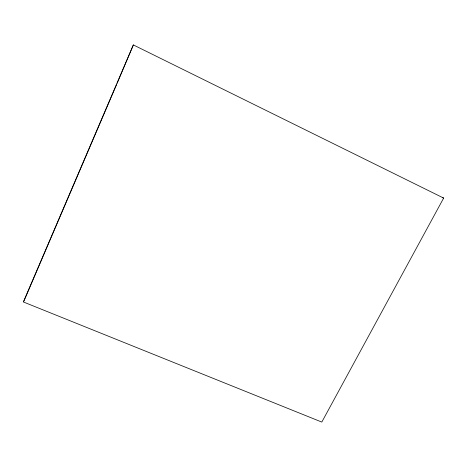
<?xml version="1.0" encoding="UTF-8"?>
<svg xmlns="http://www.w3.org/2000/svg" width="467" height="467" viewBox="0 0 467 467"><rect width="100%" height="100%" fill="white"/><g stroke="black" fill="none" stroke-linecap="round" stroke-linejoin="round"><path stroke-width="0.7" d="M133.352 44.925L23.35 301.962L321.804 422.075L443.65 198.078L133.352 44.925L117.135 83.319M23.835 301.297L116.563 84.661M442.827 197.751L443.65 198.078"/></g></svg>
